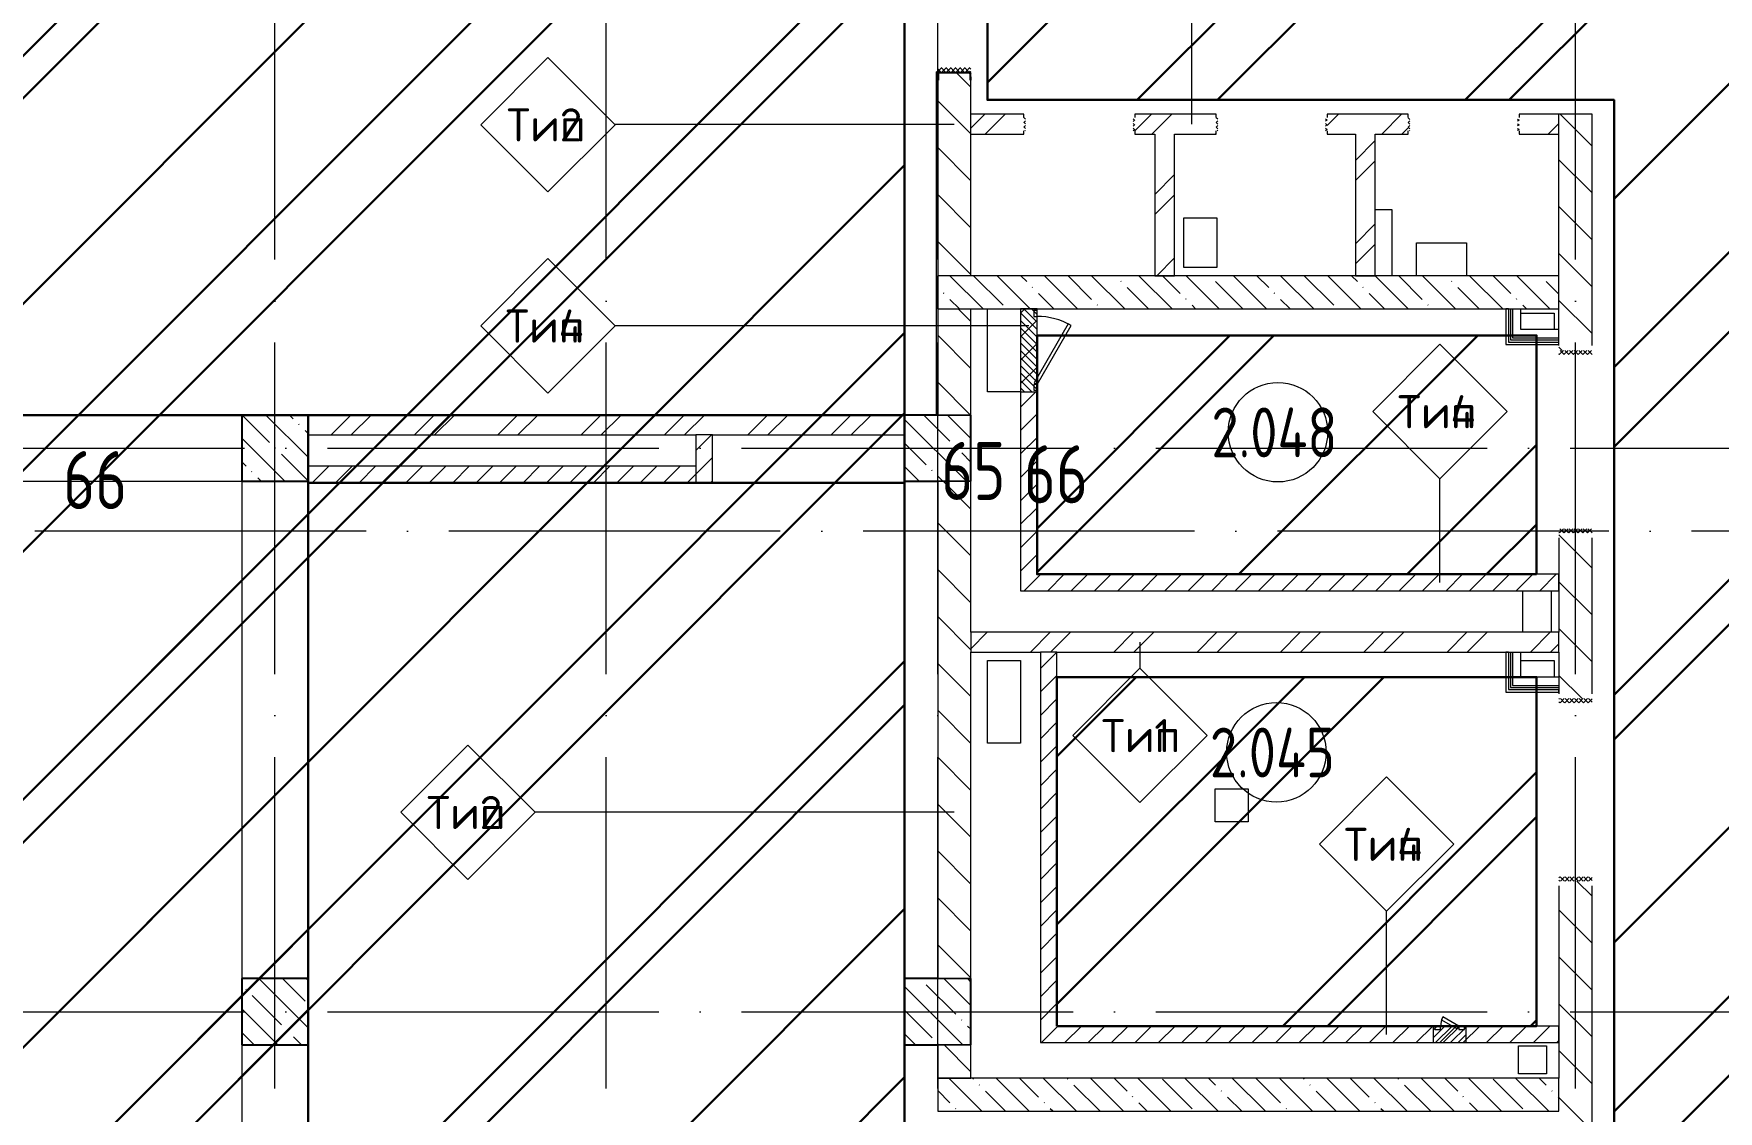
# Model space of a CAD drawing. Header units: millimetres. Extents: x -68946 to 690821, y -552984 to 293768.
# Drawn here: x 159753 to 169920, y -102360 to -95860 of the extents above; entities that cross this region are included whole.
import ezdxf

# ---------------------------------------------------------------- set-up
doc = ezdxf.new("R2010")
doc.units = ezdxf.units.MM
doc.linetypes.add('ADSK_Линия сетки', pattern=[2500, 2000, -250, 0, -250])
doc.linetypes.add('ADSK_Скрыто', pattern=[600, 300, -300])
for name, color, linetype, lineweight in [('1.2) Стяжка 6 вып.', 30, 'Continuous', 30), ('1.3) Звуко-изол           6 вып.', 90, 'Continuous', 30), ('1.4) Стяжка 6 вып.', 30, 'Continuous', 30), ('A-AREA-____-IDEN', 250, 'Continuous', 9), ('A-DETL-GENF-OTLN', 250, 'Continuous', 5), ('A-DOOR-____-MCUT', 250, 'Continuous', 5), ('A-DOOR-____-OTLN', 250, 'Continuous', 5), ('A-FLOR-____-OTLN', 250, 'Continuous', 9), ('A-WALL-____-IDEN', 250, 'Continuous', 9), ('A-WALL-____-MCUT', 250, 'Continuous', 13), ('A-WALL-____-PATT', 250, 'Continuous', 13), ('A-WALL-FNSH-MCUT', 250, 'Continuous', 13), ('G-____-____-SYMB', 250, 'ADSK_Скрыто', 9), ('S-COLS-____-MCUT', 250, 'Continuous', 25), ('S-COLS-____-OTLN', 250, 'Continuous', 9), ('S-GRID-____-OTLN', 250, 'Continuous', 9)]:
    doc.layers.add(name, color=color, linetype=linetype, lineweight=lineweight)
doc.styles.add('GOST Common_2', font='', dxfattribs={"width": 0.8, "height": 350})
doc.styles.add('ISOCPEUR', font='isocpeur.ttf', dxfattribs={"width": 0.8, "height": 100})
doc.styles.add('ISOCPEUR_3', font='isocpeur.ttf', dxfattribs={"height": 250})
doc.styles.get('GOST Common_2').set_extended_font_data('GOST Common')
pattern_1 = [(135, (28708.77, -120984.93), (-141.42136, -141.42136), [])]
pattern_2 = [(135, (1751.41, 164.685), (-14.14214, -14.14214), []), (225, (1751.41, 164.685), (14.14214, -14.14214), [])]
pattern_3 = [(45, (-371.384, 164.685), (-14.1421, 14.1421), []), (135, (-371.384, 164.685), (-14.1421, -14.1421), [])]
pattern_4 = [(45, (28708.77, -120984.93), (-251.4472, 251.4472), []), (45, (28708.77, -120603.93), (-251.4472, 251.4472), [])]
pattern_5 = [(135, (1951.41, 124.685), (-14.14214, -14.14214), []), (225, (1951.41, 124.685), (14.14214, -14.14214), [])]
pattern_6 = [(45, (-171.384, 124.685), (-14.1421, 14.1421), []), (135, (-171.384, 124.685), (-14.1421, -14.1421), [])]
pattern_7 = [(135, (28708.77, -120984.93), (-142.5612, -142.5612), []), (135, (28851.33, -120984.93), (-142.5612, -142.5612), [252.016, -50.403, 3.353, -47.05])]
pattern_8 = [(45, (28708.77, -120984.93), (-70.71068, 70.71068), [])]
pattern_9 = [(45, (125, 0), (-22.6274, 22.6274), [])]

# ---------------------------------------------------------------- blocks, each defined once
blk = doc.blocks.new('Дверь_СКБ_1Ст_Внутренняя - Д-11л_1100x2100h_С_У медблока-41893199-АР1_Кладочный план 2 этажа С2и3')
at = {"layer": 'A-DOOR-____-OTLN'}
h = blk.add_hatch(dxfattribs=at)
h.set_pattern_fill('FP_20', color=256, style=0, pattern_type=2)
h.set_pattern_definition(pattern_3)
h.paths.add_polyline_path([(-537.5, -100), (-512.5, -100), (-512.5, 100), (-537.5, 100)])
h = blk.add_hatch(dxfattribs=at)
h.set_pattern_fill('FP_19', color=256, style=0, pattern_type=2)
h.set_pattern_definition(pattern_2)
h.paths.add_polyline_path([(537.5, -100), (562.5, -100), (562.5, 100), (537.5, 100)])
blk = doc.blocks.new('Дверь_СКБ_2Ст_Внутренняя1 - Н_ВВ-10_3_2200x2600h_Фрамуга сверху 2-42980832-АР1_Кладочный план 2 этажа С2и3')
at = {"layer": 'A-DOOR-____-OTLN'}
h = blk.add_hatch(dxfattribs=at)
h.set_pattern_fill('FP_7', color=256, style=0, pattern_type=2)
h.set_pattern_definition([(45, (-921.384, 164.685), (-14.1421, 14.1421), []), (135, (-921.384, 164.685), (-14.1421, -14.1421), [])])
h.paths.add_polyline_path([(-1063, 100), (-1088, 100), (-1088, -100), (-1063, -100), (-1063, 3)])
h = blk.add_hatch(dxfattribs=at)
h.set_pattern_fill('FP_6', color=256, style=0, pattern_type=2)
h.set_pattern_definition([(135, (1201.41, 164.685), (-14.1421, -14.1421), []), (225, (1201.41, 164.685), (14.1421, -14.1421), [])])
h.paths.add_polyline_path([(1112, -100), (1112, 100), (1087, 100), (1087, -100)])
blk = doc.blocks.new('Дверь_СКБ_1Ст_Внутренняя - Д-5п_1100x2100h_С_У МГН-41859650-АР1_Кладочный план 2 этажа С2и3')
at = {"layer": 'A-DOOR-____-OTLN'}
h = blk.add_hatch(dxfattribs=at)
h.set_pattern_fill('FP_20', color=256, style=0, pattern_type=2)
h.set_pattern_definition(pattern_3)
h.paths.add_polyline_path([(-512.5, 100), (-537.5, 100), (-537.5, -100), (-512.5, -100)])
h = blk.add_hatch(dxfattribs=at)
h.set_pattern_fill('FP_19', color=256, style=0, pattern_type=2)
h.set_pattern_definition(pattern_2)
h.paths.add_polyline_path([(562.5, 100), (537.5, 100), (537.5, -100), (562.5, -100)])
blk = doc.blocks.new('Дверь_СКБ_1Ст_Внутренняя1 - Н_Д-7л_670x1875h_Технический шкаф ЭОМ и СС-42409413-АР1_Кладочный план 2 этажа С2и3')
at = {"layer": 'A-DOOR-____-OTLN'}
h = blk.add_hatch(dxfattribs=at)
h.set_pattern_fill('FP_39', color=256, style=0, pattern_type=2)
h.set_pattern_definition(pattern_6)
h.paths.add_polyline_path([(-312.5, -40), (-312.5, 40), (-322.5, 40), (-322.5, -40)])
h = blk.add_hatch(dxfattribs=at)
h.set_pattern_fill('FP_38', color=256, style=0, pattern_type=2)
h.set_pattern_definition(pattern_5)
h.paths.add_polyline_path([(347.5, -40), (347.5, 40), (337.5, 40), (337.5, -40)])
blk = doc.blocks.new('Дверь_СКБ_1Ст_Внутренняя1 - Н_Д-7л_670x1875h_Технический шкаф ЭОМ и СС-V5-АР1_Кладочный план 2 этажа С2и3')
at = {"layer": 'A-DOOR-____-OTLN'}
h = blk.add_hatch(dxfattribs=at)
h.set_pattern_fill('FP_39', color=256, style=0, pattern_type=2)
h.set_pattern_definition(pattern_6)
h.paths.add_polyline_path([(-312.5, -40), (-312.5, 40), (-322.5, 40), (-322.5, -40)])
h = blk.add_hatch(dxfattribs=at)
h.set_pattern_fill('FP_38', color=256, style=0, pattern_type=2)
h.set_pattern_definition(pattern_5)
h.paths.add_polyline_path([(347.5, -40), (347.5, 40), (337.5, 40), (337.5, -40)])
blk = doc.blocks.new('BSC_Колонна _Прямоугольная - 400x400-V36-АР1_Кладочный план 2 этажа С2и3')
at = {"layer": 'S-COLS-____-OTLN', "lineweight": 5}
h = blk.add_hatch(dxfattribs=at)
h.set_pattern_fill('FP_78', color=256, style=0, pattern_type=2)
h.set_pattern_definition([(135, (-132500, -22625), (-142.5612, -142.5612), []), (135, (-132357.44, -22625), (-142.5612, -142.5612), [252.016, -50.403, 3.353, -47.05])])
h.paths.add_polyline_path([(200, -200), (200, 200), (-200, 200), (-200, -200)])
at = {"layer": 'S-COLS-____-MCUT'}
for p, q in [((200, 200), (-200, 200)), ((-200, 200), (-200, -200)), ((200, -200), (200, 200)), ((-200, -200), (200, -200))]:
    blk.add_line(p, q, dxfattribs=at)
blk = doc.blocks.new('BSC_Колонна _Прямоугольная - 400x400-V37-АР1_Кладочный план 2 этажа С2и3')
at = {"layer": 'S-COLS-____-OTLN', "lineweight": 5}
h = blk.add_hatch(dxfattribs=at)
h.set_pattern_fill('FP_79', color=256, style=0, pattern_type=2)
h.set_pattern_definition([(135, (-132500, -19225), (-142.56192, -142.56192), []), (135, (-132357.44, -19225), (-142.56192, -142.56192), [252.016, -50.403, 3.353, -47.05])])
h.paths.add_polyline_path([(200, -200), (200, 200), (-200, 200), (-200, -200)])
at = {"layer": 'S-COLS-____-MCUT'}
for p, q in [((200, 200), (-200, 200)), ((-200, 200), (-200, -200)), ((200, -200), (200, 200)), ((-200, -200), (200, -200))]:
    blk.add_line(p, q, dxfattribs=at)
blk = doc.blocks.new('ADSK_КолоннаНесущая_Швеллер_Гнутый_ГОСТ 8278-83 - 200х50х4_таб_1 2-38815029-АР1_Кладочный план 2 этажа С2и3')
at = {"layer": 'S-COLS-____-MCUT'}
for p, q in [((-6.1, -90), (-6.1, 90)), ((-0.1, 96), (39.9, 96)), ((39.9, 100), (19.9, 100)), ((39.9, 96), (39.9, 100)), ((39.9, -96), (-0.1, -96)), ((19.9, -100), (39.9, -100)), ((39.9, -100), (39.9, -96))]:
    blk.add_line(p, q, dxfattribs=at)
for centre, radius, start, end in [((-0.1, 90), 10, 90, 180), ((-0.1, 90), 6, 90, 180), ((-0.1, -90), 10, 180, 270), ((-0.1, -90), 6, 180, 270)]:
    blk.add_arc(centre, radius, start, end, dxfattribs=at)
blk = doc.blocks.new('АР_Люк - ЛРС_ВК_500х400_наружный_NCS S 1000-N-42736189-АР1_Кладочный план 2 этажа С2и3')
at = {"layer": 'A-DOOR-____-OTLN'}
h = blk.add_hatch(dxfattribs=at)
h.set_pattern_fill('FP_88', color=256, style=0, pattern_type=2)
h.set_pattern_definition(pattern_9)
h.paths.add_polyline_path([(375, 50), (-125, 50), (-125, -50), (375, -50)])
at = {"layer": 'A-DETL-GENF-OTLN'}
for p, q in [((375, 50), (-125, 50)), ((-125, 50), (-125, -50)), ((375, -50), (375, 50)), ((-125, -50), (375, -50))]:
    blk.add_line(p, q, dxfattribs=at)
at = {"layer": 'A-DOOR-____-MCUT'}
for p, q in [((-25, 255), (-35, 238)), ((-35, 238), (320, 33)), ((330, 50), (-25, 255)), ((-80, 50), (-115, 50)), ((-115, 50), (-115, 30)), ((-115, 30), (-80, 30)), ((-80, 30), (-80, 50)), ((320, 33), (330, 50)), ((365, 50), (330, 50)), ((330, 50), (330, 30)), ((330, 30), (365, 30)), ((365, 30), (365, 50))]:
    blk.add_line(p, q, dxfattribs=at)
blk.add_arc((330, 50), 410, 150, 180, dxfattribs=at)
blk = doc.blocks.new('АР_Люк - ЛРС_ВК_200х200_внутренний_RAL 9006-42740955-АР1_Кладочный план 2 этажа С2и3')
at = {"layer": 'A-DOOR-____-OTLN'}
h = blk.add_hatch(dxfattribs=at)
h.set_pattern_fill('FP_88', color=256, style=0, pattern_type=2)
h.set_pattern_definition(pattern_9)
h.paths.add_polyline_path([(25, -50), (225, -50), (225, 50), (25, 50)])
at = {"layer": 'A-DETL-GENF-OTLN'}
for p, q in [((225, 50), (25, 50)), ((25, 50), (25, -50)), ((225, -50), (225, 50)), ((25, -50), (225, -50))]:
    blk.add_line(p, q, dxfattribs=at)
at = {"layer": 'A-DOOR-____-MCUT'}
for p, q in [((85, 105), (75, 88)), ((180, 50), (85, 105)), ((70, 50), (35, 50)), ((35, 50), (35, 30)), ((35, 30), (70, 30)), ((70, 30), (70, 50)), ((75, 88), (170, 33)), ((170, 33), (180, 50)), ((215, 50), (180, 50)), ((180, 50), (180, 30)), ((180, 30), (215, 30)), ((215, 30), (215, 50))]:
    blk.add_line(p, q, dxfattribs=at)
blk.add_arc((180, 50), 110, 150, 180, dxfattribs=at)
blk = doc.blocks.new('AAR_СКБ_Марка_Помещения_мал - Номер-28977439-АР1_Кладочный план 2 этажа С2и3')
at = {"layer": 'A-AREA-____-IDEN'}
blk.add_circle((-0.03, 0), 3, dxfattribs=at)
blk = doc.blocks.new('ADSK_Марка_Стена - Типоразмер_ADSK_Марка-30564887-АР1_Кладочный план 2 этажа С2и3')
at = {"layer": 'A-WALL-____-IDEN'}
for p, q in [((-0.16, 4.37), (-4.21, 0.31)), ((3.9, 0.31), (-0.16, 4.37)), ((-4.21, 0.31), (-0.16, -3.74)), ((-0.16, -3.74), (3.9, 0.31))]:
    blk.add_line(p, q, dxfattribs=at)

msp = doc.modelspace()

# ---------------------------------------------------------------- hatches: boundary and pattern name
at = {"layer": '1.2) Стяжка 6 вып.', "lineweight": 30}
h = msp.add_hatch(dxfattribs=at)
h.set_pattern_fill('ANSI31', color=256, scale=333)
h.paths.add_polyline_path([(169291.2284, -96259.1767), (165508.7722, -96259.1767), (165508.7722, -93602.6434), (169291.2284, -93602.6434), (169291.2284, -62334.9342), (173645.6397, -62334.9342), (173645.6397, -120759.9342), (169291.2284, -120759.9342), (169291.2284, -110384.8106), (165558.7722, -110384.8106), (165558.7722, -108329.9376), (169291.2284, -108329.9376)])
h = msp.add_hatch(dxfattribs=at)
h.set_pattern_fill('ANSI31', color=256, scale=333)
h.paths.add_polyline_path([(141811.6037, -101522.7428), (141811.6037, -101577.9347), (134138.7722, -101577.9347), (134138.7722, -85593.2505), (141811.6037, -85593.2505), (147168.0543, -85593.2505), (147168.0543, -93023.0429), (149708.7722, -93023.0429), (149708.7722, -92859.9342), (165008.7503, -92859.9342), (165008.7503, -110559.9347), (149708.7722, -110559.9347), (142958.7722, -110559.9347), (142958.7722, -101522.7428)])
h = msp.add_hatch(dxfattribs=at)
h.set_pattern_fill('ANSI31', color=256, scale=333)
h.paths.add_polyline_path([(168823.1978, -99120.7678), (165808.9432, -99120.7678), (165808.9432, -97679.6047), (168823.1978, -97679.6047)], flags=17)
h = msp.add_hatch(dxfattribs=at)
h.set_pattern_fill('ANSI31', color=256, scale=333)
h.paths.add_polyline_path([(161408.7722, -98568.9347), (165008.7722, -98568.9347), (165008.7722, -98159.9347), (161408.7722, -98159.9347)])
h.paths.add_polyline_path([(149708.7722, -105259.9347), (161408.7722, -105259.9347), (161408.7722, -98159.9342), (149708.7722, -98159.9342)], flags=16)
h = msp.add_hatch(dxfattribs=at)
h.set_pattern_fill('ANSI31', color=256, scale=333)
h.paths.add_polyline_path([(165928.7722, -101845.9348), (168823.1978, -101845.9348), (168823.1978, -99740.7672), (165928.7722, -99740.7672)], flags=17)
at = {"layer": '1.3) Звуко-изол           6 вып.', "lineweight": 30}
h = msp.add_hatch(dxfattribs=at)
h.set_pattern_fill('ANSI31', color=256, scale=500)
h.paths.add_polyline_path([(169291.2284, -96259.1767), (165508.7722, -96259.1767), (165508.7722, -93602.6434), (169291.2284, -93602.6434), (169291.2284, -62334.9342), (173645.6397, -62334.9342), (173645.6397, -120759.9342), (169291.2284, -120759.9342), (169291.2284, -110384.8106), (165558.7722, -110384.8106), (165558.7722, -108329.9376), (169291.2284, -108329.9376)])
h = msp.add_hatch(dxfattribs=at)
h.set_pattern_fill('ANSI31', color=256, scale=500)
h.paths.add_polyline_path([(141811.6037, -101522.7428), (141811.6037, -101577.9347), (134138.7722, -101577.9347), (134138.7722, -85593.2505), (141811.6037, -85593.2505), (147168.0543, -85593.2505), (147168.0543, -93023.0429), (149708.7722, -93023.0429), (149708.7722, -92859.9342), (165008.7503, -92859.9342), (165008.7503, -110559.9347), (149708.7722, -110559.9347), (142958.7722, -110559.9347), (142958.7722, -101522.7428)])
h = msp.add_hatch(dxfattribs=at)
h.set_pattern_fill('ANSI31', color=256, scale=500)
h.paths.add_polyline_path([(168823.1978, -99120.7678), (165808.9432, -99120.7678), (165808.9432, -97679.6047), (168823.1978, -97679.6047)], flags=17)
h = msp.add_hatch(dxfattribs=at)
h.set_pattern_fill('ANSI31', color=256, scale=500)
h.paths.add_polyline_path([(161408.7722, -98568.9347), (165008.7722, -98568.9347), (165008.7722, -98159.9347), (161408.7722, -98159.9347)])
h.paths.add_polyline_path([(149708.7722, -105259.9347), (161408.7722, -105259.9347), (161408.7722, -98159.9342), (149708.7722, -98159.9342)], flags=16)
h = msp.add_hatch(dxfattribs=at)
h.set_pattern_fill('ANSI31', color=256, scale=500)
h.paths.add_polyline_path([(165928.7722, -101845.9348), (168823.1978, -101845.9348), (168823.1978, -99740.7672), (165928.7722, -99740.7672)], flags=17)
at = {"layer": '1.4) Стяжка 6 вып.', "lineweight": 30}
h = msp.add_hatch(dxfattribs=at)
h.set_pattern_fill('ANSI32', color=256, scale=333)
h.paths.add_polyline_path([(169291.2284, -96259.1767), (165508.7722, -96259.1767), (165508.7722, -93602.6434), (169291.2284, -93602.6434), (169291.2284, -62334.9342), (173645.6397, -62334.9342), (173645.6397, -120759.9342), (169291.2284, -120759.9342), (169291.2284, -110384.8106), (165558.7722, -110384.8106), (165558.7722, -108329.9376), (169291.2284, -108329.9376)])
h = msp.add_hatch(dxfattribs=at)
h.set_pattern_fill('ANSI32', color=256, scale=333)
h.paths.add_polyline_path([(141811.6037, -101522.7428), (141811.6037, -101577.9347), (134138.7722, -101577.9347), (134138.7722, -85593.2505), (141811.6037, -85593.2505), (147168.0543, -85593.2505), (147168.0543, -93023.0429), (149708.7722, -93023.0429), (149708.7722, -92859.9342), (165008.7503, -92859.9342), (165008.7503, -110559.9347), (149708.7722, -110559.9347), (142958.7722, -110559.9347), (142958.7722, -101522.7428)])
h = msp.add_hatch(dxfattribs=at)
h.set_pattern_fill('ANSI32', color=256, scale=333)
h.paths.add_polyline_path([(168823.1978, -99120.7678), (165808.9432, -99120.7678), (165808.9432, -97679.6047), (168823.1978, -97679.6047)], flags=17)
h = msp.add_hatch(dxfattribs=at)
h.set_pattern_fill('ANSI32', color=256, scale=333)
h.paths.add_polyline_path([(161408.7722, -98568.9347), (165008.7722, -98568.9347), (165008.7722, -98159.9347), (161408.7722, -98159.9347)])
h.paths.add_polyline_path([(149708.7722, -105259.9347), (161408.7722, -105259.9347), (161408.7722, -98159.9342), (149708.7722, -98159.9342)], flags=16)
h = msp.add_hatch(dxfattribs=at)
h.set_pattern_fill('ANSI32', color=256, scale=333)
h.paths.add_polyline_path([(165928.7722, -101845.9348), (168823.1978, -101845.9348), (168823.1978, -99740.7672), (165928.7722, -99740.7672)], flags=17)
at = {"layer": 'A-WALL-____-PATT', "lineweight": 15}
h = msp.add_hatch(dxfattribs=at)
h.set_pattern_fill('FP_1', color=256, style=0, pattern_type=2)
h.set_pattern_definition(pattern_1)
h.paths.add_polyline_path([(165408.7722, -97319.9342), (165408.7722, -96089.9347), (165208.7722, -96089.9347), (165208.7722, -97319.9342)])
h.paths.add_polyline_path([(165208.7722, -93889.9347), (165408.7722, -93889.9347), (165408.7722, -92859.9342), (165208.7722, -92859.9342), (165208.7722, -93859.9347)])
h = msp.add_hatch(dxfattribs=at)
h.set_pattern_fill('FP_12', color=256, style=0, pattern_type=2)
h.set_pattern_definition(pattern_4)
h.paths.add_polyline_path([(168958.7722, -96464.9342), (168958.7722, -96344.9342), (168718.7722, -96344.9342), (168718.7722, -96464.9342)])
h.paths.add_polyline_path([(167849.7509, -96464.9342), (168048.7722, -96464.9342), (168048.7722, -96344.9342), (167558.7722, -96344.9342), (167558.7722, -96464.9342), (167804.2581, -96464.9342)])
h.paths.add_polyline_path([(166888.7722, -96464.9342), (166888.7722, -96344.9342), (166398.7722, -96344.9342), (166398.7722, -96464.9342), (166638.7722, -96464.9342)])
h.paths.add_polyline_path([(165408.7722, -96464.9342), (165728.7722, -96464.9342), (165728.7722, -96344.9342), (165408.7722, -96344.9342), (165408.7722, -96444.9342)])
h = msp.add_hatch(dxfattribs=at)
h.set_pattern_fill('FP_1', color=256, style=0, pattern_type=2)
h.set_pattern_definition(pattern_1)
h.paths.add_polyline_path([(169158.7722, -107984.9342), (169158.7722, -103659.9339), (168958.7722, -103659.9339), (168958.7722, -107984.9342)])
h.paths.add_polyline_path([(168958.7722, -102559.9339), (169158.7722, -102559.9339), (169158.7722, -100970.9348), (168958.7722, -100970.9348), (168958.7722, -102529.9339)])
h.paths.add_polyline_path([(168958.7722, -99870.9347), (169158.7722, -99870.9347), (169158.7722, -98870.7678), (168958.7722, -98870.7678), (168958.7722, -99840.9348)])
h.paths.add_polyline_path([(169158.7722, -97770.7678), (169158.7722, -96344.9342), (168958.7722, -96344.9342), (168958.7722, -97770.7678)])
h = msp.add_hatch(dxfattribs=at)
h.set_pattern_fill('FP_12', color=256, style=0, pattern_type=2)
h.set_pattern_definition(pattern_4)
h.paths.add_polyline_path([(166638.7722, -97319.9342), (166638.7722, -96464.9342), (166518.7722, -96464.9342), (166518.7722, -97319.9342)])
h = msp.add_hatch(dxfattribs=at)
h.set_pattern_fill('FP_12', color=256, style=0, pattern_type=2)
h.set_pattern_definition(pattern_4)
h.paths.add_polyline_path([(167729.7509, -97319.9342), (167849.7509, -97319.9342), (167849.7509, -96464.9342), (167729.7509, -96464.9342)])
h = msp.add_hatch(dxfattribs=at)
h.set_pattern_fill('FP_40', color=256, style=0, pattern_type=2)
h.set_pattern_definition(pattern_7)
h.paths.add_polyline_path([(168872.6127, -97519.9342), (168958.7503, -97519.9342), (168958.7503, -97319.9342), (165208.7503, -97319.9342), (165208.7503, -97519.9342), (168516.4945, -97519.9342)])
h = msp.add_hatch(dxfattribs=at)
h.set_pattern_fill('FP_1', color=256, style=0, pattern_type=2)
h.set_pattern_definition(pattern_1)
h.paths.add_polyline_path([(165408.7722, -102159.9342), (165408.7722, -101959.9347), (165208.7722, -101959.9347), (165208.7722, -102159.9342)])
h.paths.add_polyline_path([(165408.7722, -101559.9347), (165408.7722, -98559.9347), (165208.7722, -98559.9347), (165208.7722, -101559.9347)])
h.paths.add_polyline_path([(165408.7722, -98159.9347), (165408.7722, -97519.9342), (165208.7722, -97519.9342), (165208.7722, -98159.9347)])
h = msp.add_hatch(dxfattribs=at)
h.set_pattern_fill('FP_16', color=94, style=0, pattern_type=2)
h.set_pattern_definition(pattern_8)
h.paths.add_polyline_path([(165808.9432, -99120.7678), (165808.9432, -98009.9342), (165788.9432, -98009.9342), (165788.9432, -97974.9342), (165808.9432, -97974.9342), (165791.6226, -97964.9342), (165808.9432, -97934.9342), (165808.9432, -97564.9342), (165788.9432, -97564.9342), (165788.9432, -97529.9342), (165808.9432, -97529.9342), (165808.9432, -97519.9342), (165708.9432, -97519.9342), (165708.9432, -99120.7678)])
h = msp.add_hatch(dxfattribs=at)
h.set_pattern_fill('FP_12', color=256, style=0, pattern_type=2)
h.set_pattern_definition(pattern_4)
h.paths.add_polyline_path([(165008.7722, -98279.9342), (165008.7722, -98159.9342), (161408.7722, -98159.9347), (161408.7722, -98279.9342), (164955.3124, -98279.9342)])
h = msp.add_hatch(dxfattribs=at)
h.set_pattern_fill('FP_16', color=94, style=0, pattern_type=2)
h.set_pattern_definition(pattern_8)
h.paths.add_polyline_path([(163748.7722, -98568.9347), (163848.7722, -98568.9347), (163848.7722, -98279.9342), (163748.7722, -98279.9342)])
h = msp.add_hatch(dxfattribs=at)
h.set_pattern_fill('FP_16', color=94, style=0, pattern_type=2)
h.set_pattern_definition(pattern_8)
h.paths.add_polyline_path([(161408.7722, -98568.9347), (163748.7722, -98568.9347), (163748.7722, -98468.9347), (161408.7722, -98468.9347), (161408.7503, -98568.9347)])
h = msp.add_hatch(dxfattribs=at)
h.set_pattern_fill('FP_16', color=94, style=0, pattern_type=2)
h.set_pattern_definition(pattern_8)
h.paths.add_polyline_path([(168958.7503, -99220.7678), (168958.7503, -99120.7678), (165708.9432, -99120.7678), (165708.9432, -99220.7678), (167804.2581, -99220.7678)])
h = msp.add_hatch(dxfattribs=at)
h.set_pattern_fill('FP_12', color=256, style=0, pattern_type=2)
h.set_pattern_definition(pattern_4)
h.paths.add_polyline_path([(168958.7722, -99590.7678), (168958.7722, -99470.7678), (165408.7722, -99470.7678), (165408.7722, -99590.7678), (168872.6127, -99590.7678)])
h = msp.add_hatch(dxfattribs=at)
h.set_pattern_fill('FP_16', color=94, style=0, pattern_type=2)
h.set_pattern_definition(pattern_8)
h.paths.add_polyline_path([(165828.7722, -101845.9348), (165928.7722, -101845.9348), (165928.7722, -99590.7678), (165828.7722, -99590.7678), (165828.7722, -100330.641)])
h = msp.add_hatch(dxfattribs=at)
h.set_pattern_fill('FP_16', color=94, style=0, pattern_type=2)
h.set_pattern_definition(pattern_8)
h.paths.add_polyline_path([(168958.7503, -101945.9348), (168958.7503, -101845.9348), (168388.7503, -101845.9348), (168388.7503, -101865.9348), (168353.7503, -101865.9348), (168353.7503, -101845.9348), (168343.7503, -101863.2553), (168313.7503, -101845.9348), (168243.7503, -101845.9348), (168243.7503, -101865.9348), (168208.7503, -101865.9348), (168208.7503, -101845.9348), (165828.7722, -101845.9348), (165828.7722, -101945.9348), (168398.7503, -101945.9348)])
h = msp.add_hatch(dxfattribs=at)
h.set_pattern_fill('FP_40', color=256, style=0, pattern_type=2)
h.set_pattern_definition(pattern_7)
h.paths.add_polyline_path([(168958.7722, -102359.9342), (168958.7722, -102159.9342), (165208.7722, -102159.9342), (165208.7722, -102359.9342), (167804.2581, -102359.9342)])
at = {"layer": 'S-COLS-____-OTLN', "lineweight": 5}
h = msp.add_hatch(dxfattribs=at)
h.set_pattern_fill('FP_40', color=256, style=0, pattern_type=2)
h.set_pattern_definition(pattern_7)
h.paths.add_polyline_path([(165408.7503, -98559.9347), (165408.7503, -98159.9347), (165008.7503, -98159.9347), (165008.7503, -98559.9347), (165208.7722, -98559.9347)])
h = msp.add_hatch(dxfattribs=at)
h.set_pattern_fill('FP_40', color=256, style=0, pattern_type=2)
h.set_pattern_definition(pattern_7)
h.paths.add_polyline_path([(165408.7503, -101959.9347), (165408.7503, -101559.9347), (165008.7503, -101559.9347), (165008.7503, -101959.9347), (165208.7722, -101959.9347)])

# ---------------------------------------------------------------- linework, layer by layer
at = {"layer": '1.2) Стяжка 6 вып.', "lineweight": 30}
for points in [[(169291.2284, -110384.8106), (165558.7722, -110384.8106), (165558.7722, -108329.9376), (169291.2284, -108329.9376), (169291.2284, -96259.1767), (165508.7722, -96259.1767), (165508.7722, -93602.6434), (169291.2284, -93602.6434), (169291.2284, -62334.9342), (173645.6397, -62334.9342), (173645.6397, -120759.9342), (169291.2284, -120759.9342)], [(141811.6037, -101522.7428), (141811.6037, -101577.9347), (134138.7722, -101577.9347), (134138.7722, -85593.2505), (141811.6037, -85593.2505), (147168.0543, -85593.2505), (147168.0543, -93023.0429), (149708.7722, -93023.0429), (149708.7722, -92859.9342), (165008.7503, -92859.9342), (165008.7503, -110559.9347), (149708.7722, -110559.9347), (142958.7722, -110559.9347), (142958.7722, -101522.7428)], [(168823.1978, -99120.7678), (165808.9432, -99120.7678), (165808.9432, -97679.6047), (168823.1978, -97679.6047)], [(149708.7722, -105259.9347), (161408.7722, -105259.9347), (161408.7722, -98159.9342), (149708.7722, -98159.9342)], [(161408.7722, -98568.9347), (165008.7722, -98568.9347), (165008.7722, -98159.9347), (161408.7722, -98159.9347)], [(165928.7722, -101845.9348), (168823.1978, -101845.9348), (168823.1978, -99740.7672), (165928.7722, -99740.7672)]]:
    msp.add_lwpolyline(points, close=True, dxfattribs=at)
at = {"layer": 'A-FLOR-____-OTLN'}
for p, q in [((166694.271, -97270.7668), (166694.271, -96970.7668)), ((166694.271, -96970.7668), (166894.271, -96970.7668)), ((166894.271, -96970.7668), (166894.271, -97270.7668)), ((167849.7509, -96920.7668), (167949.729, -96920.7668)), ((167949.729, -96920.7668), (167949.729, -97319.9342)), ((168099.729, -97319.9342), (168099.729, -97120.7668)), ((168099.729, -97120.7668), (168399.729, -97120.7668)), ((168399.729, -97120.7668), (168399.729, -97319.9342)), ((166894.271, -97270.7668), (166694.271, -97270.7668)), ((165508.7732, -98019.9342), (165508.7732, -97519.9342)), ((165708.7732, -97519.9342), (165708.7732, -98019.9342)), ((168728.7722, -97644.9078), (168728.7722, -97544.9078)), ((168728.7722, -97544.9078), (168928.7722, -97544.9078)), ((168928.7722, -97544.9078), (168928.7722, -97644.9078)), ((165708.7732, -98019.9342), (165508.7732, -98019.9342)), ((154158.7722, -98559.9342), (161008.7722, -98559.9342)), ((161008.7722, -98559.9347), (161008.7722, -101559.9347)), ((168740.9818, -99469.8148), (168740.9818, -99220.7678)), ((168910.9818, -99220.7678), (168910.9818, -99469.8148)), ((168910.9818, -99469.8148), (168740.9818, -99469.8148)), ((165508.7732, -100139.8148), (165508.7732, -99639.8148)), ((165508.7732, -99639.8148), (165708.7732, -99639.8148)), ((165708.7732, -99639.8148), (165708.7732, -100139.8148)), ((168728.7722, -99740.7672), (168728.7722, -99640.7672)), ((168728.7722, -99640.7672), (168928.7722, -99640.7672)), ((168928.7722, -99640.7672), (168928.7722, -99740.7672)), ((165708.7732, -100139.8148), (165508.7732, -100139.8148)), ((166882.7509, -100614.1964), (166882.7509, -100414.1964)), ((166882.7509, -100414.1964), (167082.7509, -100414.1964)), ((167082.7509, -100414.1964), (167082.7509, -100614.1964)), ((167082.7509, -100614.1964), (166882.7509, -100614.1964)), ((161008.7722, -101959.9347), (161008.7722, -104859.9342)), ((168713.7722, -102134.9342), (168713.7722, -101964.9342)), ((168713.7722, -101964.9342), (168883.7722, -101964.9342)), ((168883.7722, -101964.9342), (168883.7722, -102134.9342)), ((168883.7722, -102134.9342), (168713.7722, -102134.9342))]:
    msp.add_line(p, q, dxfattribs=at)
at = {"layer": 'A-WALL-____-IDEN'}
for p, q in [((166742.1143, -96404.9342), (166742.1143, -95454.1936)), ((165308.7722, -96408.3937), (163262.1096, -96408.3937)), ((165758.9432, -97622.0259), (163262.1096, -97622.0259)), ((168239.7078, -99170.7678), (168239.7078, -98544.4705)), ((166429.3035, -99530.7678), (166429.3035, -99686.8854)), ((165308.7722, -100556.2504), (162778.7902, -100556.2504)), ((167917.7737, -101895.9348), (167917.7737, -101154.1482))]:
    msp.add_line(p, q, dxfattribs=at)
at = {"layer": 'A-WALL-____-MCUT', "color": 7, "lineweight": 15}
for p, q in [((165208.7722, -96119.9347), (165208.7722, -97319.9342)), ((165408.7722, -97319.9342), (165408.7722, -96119.9347)), ((165728.7722, -96344.9342), (165408.7722, -96344.9342)), ((165728.7722, -96364.9342), (165728.7722, -96344.9342)), ((166888.7722, -96344.9342), (166398.7722, -96344.9342)), ((166398.7722, -96344.9342), (166398.7722, -96364.9342)), ((166888.7722, -96364.9342), (166888.7722, -96344.9342)), ((168048.7722, -96344.9342), (167558.7722, -96344.9342)), ((167558.7722, -96344.9342), (167558.7722, -96364.9342)), ((168048.7722, -96364.9342), (168048.7722, -96344.9342)), ((169158.7722, -96344.9342), (168718.7722, -96344.9342)), ((168718.7722, -96344.9342), (168718.7722, -96364.9342)), ((168958.7722, -97740.7678), (168958.7722, -96344.9342)), ((169158.7722, -97740.7678), (169158.7722, -96344.9342)), ((165408.7722, -96464.9342), (165728.7722, -96464.9342)), ((165728.7722, -96464.9342), (165728.7722, -96444.9342)), ((166398.7722, -96444.9342), (166398.7722, -96464.9342)), ((166398.7722, -96464.9342), (166518.7722, -96464.9342)), ((166518.7722, -96464.9342), (166518.7722, -97319.9342)), ((166638.7722, -96464.9342), (166888.7722, -96464.9342)), ((166638.7722, -97319.9342), (166638.7722, -96464.9342)), ((166888.7722, -96464.9342), (166888.7722, -96444.9342)), ((167558.7722, -96444.9342), (167558.7722, -96464.9342)), ((167558.7722, -96464.9342), (167729.7509, -96464.9342)), ((167729.7509, -96464.9342), (167729.7509, -97319.9342)), ((167849.7509, -96464.9342), (168048.7722, -96464.9342)), ((167849.7509, -97319.9342), (167849.7509, -96464.9342)), ((168048.7722, -96464.9342), (168048.7722, -96444.9342)), ((168718.7722, -96444.9342), (168718.7722, -96464.9342)), ((168718.7722, -96464.9342), (168958.7722, -96464.9342)), ((168958.7503, -97319.9342), (165208.7503, -97319.9342)), ((165208.7503, -97319.9342), (165208.7503, -97519.9342)), ((166518.7722, -97319.9342), (166638.7722, -97319.9342)), ((167729.7509, -97319.9342), (167849.7509, -97319.9342)), ((168958.7503, -97519.9342), (168958.7503, -97319.9342)), ((165208.7503, -97519.9342), (168958.7503, -97519.9342)), ((165208.7722, -97519.9342), (165208.7722, -98159.9347)), ((165408.7722, -98159.9347), (165408.7722, -97519.9342)), ((165008.7722, -98159.9342), (161408.7722, -98159.9342)), ((165008.7722, -98279.9342), (165008.7722, -98159.9342)), ((161408.7722, -98279.9342), (163748.7722, -98279.9342)), ((163848.7722, -98279.9342), (165008.7722, -98279.9342)), ((165208.7722, -98559.9347), (165208.7722, -101559.9347)), ((165408.7722, -99470.7678), (165408.7722, -98559.9347)), ((168958.7722, -98900.7678), (168958.7722, -99470.7678)), ((169158.7722, -99840.9348), (169158.7722, -98900.7678)), ((168958.7722, -99470.7678), (165408.7722, -99470.7678)), ((165408.7722, -101559.9347), (165408.7722, -99590.7678)), ((165408.7722, -99590.7678), (165828.7722, -99590.7678)), ((165928.7722, -99590.7678), (168958.7722, -99590.7678)), ((168958.7722, -99590.7678), (168958.7722, -99840.9348)), ((168958.7722, -101000.9348), (168958.7722, -102159.9342)), ((169158.7722, -102529.9339), (169158.7722, -101000.9348)), ((165208.7722, -101959.9347), (165208.7722, -102159.9342)), ((165408.7722, -102159.9342), (165408.7722, -101959.9347)), ((165208.7722, -102159.9342), (165408.7722, -102159.9342)), ((168958.7722, -102159.9342), (165208.7722, -102159.9342)), ((165208.7722, -102159.9342), (165208.7722, -102359.9342)), ((165208.7722, -102359.9342), (168958.7722, -102359.9342))]:
    msp.add_line(p, q, dxfattribs=at)
at = {"layer": 'A-WALL-____-MCUT', "color": 84, "lineweight": 15}
for p, q in [((165708.9432, -97519.9342), (165708.9432, -99220.7678)), ((165808.9432, -97519.9342), (165708.9432, -97519.9342)), ((165808.9432, -97529.9342), (165808.9432, -97519.9342)), ((165808.9432, -97934.9342), (165808.9432, -97564.9342)), ((165808.9432, -99120.7678), (165808.9432, -98009.9342)), ((163748.7722, -98279.9342), (163748.7722, -98568.9347)), ((163848.7722, -98568.9347), (163848.7722, -98279.9342)), ((163748.7722, -98468.9347), (161408.7722, -98468.9347)), ((161408.7503, -98559.9347), (161408.7503, -98568.9347)), ((161408.7503, -98568.9347), (163848.7722, -98568.9347)), ((168958.7503, -99120.7678), (165808.9432, -99120.7678)), ((168958.7503, -99220.7678), (168958.7503, -99120.7678)), ((165708.9432, -99220.7678), (168958.7503, -99220.7678)), ((165828.7722, -99590.7678), (165828.7722, -101945.9348)), ((165928.7722, -101845.9348), (165928.7722, -99590.7678)), ((168208.7503, -101845.9348), (165928.7722, -101845.9348)), ((168313.7503, -101845.9348), (168243.7503, -101845.9348)), ((168958.7503, -101845.9348), (168388.7503, -101845.9348)), ((168958.7503, -101945.9348), (168958.7503, -101845.9348)), ((165828.7722, -101945.9348), (168958.7503, -101945.9348))]:
    msp.add_line(p, q, dxfattribs=at)
at = {"layer": 'A-WALL-____-MCUT', "color": 32, "lineweight": 15}
for p, q in [((168653.3738, -97519.9342), (168638.3738, -97519.9342)), ((168638.3738, -97519.9342), (168638.3738, -97734.9342)), ((168653.3738, -97519.9342), (168653.3738, -97719.9342)), ((168638.3738, -97734.9342), (168958.7503, -97734.9342)), ((168653.3738, -97719.9342), (168958.7503, -97719.9342)), ((168958.7503, -97734.9342), (168958.7503, -97719.9342)), ((168653.3738, -99590.7678), (168638.3738, -99590.7678)), ((168638.3738, -99590.7678), (168638.3738, -99830.7672)), ((168653.3738, -99590.7678), (168653.3738, -99815.7672)), ((168638.3738, -99830.7672), (168958.7722, -99830.7672)), ((168653.3738, -99815.7672), (168958.7722, -99815.7672)), ((168958.7722, -99830.7672), (168958.7722, -99815.7672))]:
    msp.add_line(p, q, dxfattribs=at)
at = {"layer": 'A-WALL-____-MCUT', "color": 42, "lineweight": 15}
for p, q in [((168665.8738, -97519.9342), (168665.8738, -97707.4342)), ((168665.8738, -97707.4342), (168958.7503, -97707.4342)), ((168665.8738, -99590.7678), (168665.8738, -99803.2672)), ((168665.8738, -99803.2672), (168958.7722, -99803.2672))]:
    msp.add_line(p, q, dxfattribs=at)
at = {"layer": 'A-WALL-____-MCUT', "color": 30, "lineweight": 15}
for p, q in [((168678.3738, -97519.9342), (168678.3738, -97694.9342)), ((168728.3738, -97644.9342), (168728.3738, -97519.9342)), ((168678.3738, -97694.9342), (168958.7503, -97694.9342)), ((168958.7503, -97644.9342), (168728.3738, -97644.9342)), ((168958.7503, -97694.9342), (168958.7503, -97644.9342)), ((168678.3738, -99590.7678), (168678.3738, -99790.7672)), ((168728.3738, -99740.7672), (168728.3738, -99590.7678)), ((168958.7722, -99740.7672), (168728.3738, -99740.7672)), ((168678.3738, -99790.7672), (168958.7722, -99790.7672))]:
    msp.add_line(p, q, dxfattribs=at)
at = {"layer": 'A-WALL-____-MCUT', "lineweight": 15}
for p, q in [((165208.7722, -98159.9347), (165408.7722, -98159.9347)), ((165408.7722, -98559.9347), (165208.7722, -98559.9347)), ((165408.7722, -99470.7678), (165408.7722, -99590.7678)), ((168958.7722, -99590.7678), (168958.7722, -99470.7678)), ((165208.7722, -101559.9347), (165408.7722, -101559.9347)), ((165408.7722, -101959.9347), (165208.7722, -101959.9347)), ((168958.7722, -102359.9342), (168958.7722, -102159.9342))]:
    msp.add_line(p, q, dxfattribs=at)
at = {"layer": 'A-WALL-____-MCUT', "color": 94, "lineweight": 15}
for p, q in [((163848.7722, -98279.9342), (163748.7722, -98279.9342)), ((165928.7722, -99590.7678), (165828.7722, -99590.7678))]:
    msp.add_line(p, q, dxfattribs=at)
at = {"layer": 'A-WALL-FNSH-MCUT', "lineweight": 15}
for p, q in [((165198.7722, -96089.9347), (165198.7722, -98154.9347)), ((165200.7722, -96089.9347), (165198.7722, -96089.9347)), ((165208.7722, -97519.9342), (165208.7722, -97319.9342)), ((168958.7503, -97719.9342), (168958.7503, -97694.9342)), ((165198.7722, -98154.9347), (165208.7722, -98154.9347))]:
    msp.add_line(p, q, dxfattribs=at)
at = {"layer": 'S-COLS-____-MCUT'}
for p, q in [((165208.7722, -98159.9347), (165008.7503, -98159.9347)), ((165008.7503, -98159.9347), (165008.7503, -98559.9347)), ((165408.7503, -98559.9347), (165408.7503, -98159.9347)), ((165008.7503, -98559.9347), (165208.7722, -98559.9347)), ((165208.7722, -101559.9347), (165008.7503, -101559.9347)), ((165008.7503, -101559.9347), (165008.7503, -101959.9347)), ((165408.7503, -101959.9347), (165408.7503, -101559.9347)), ((165008.7503, -101959.9347), (165208.7722, -101959.9347))]:
    msp.add_line(p, q, dxfattribs=at)
at = {"layer": 'S-COLS-____-OTLN'}
for p, q in [((165408.7503, -98159.9347), (165208.7722, -98159.9347)), ((165208.7722, -98559.9347), (165408.7503, -98559.9347)), ((165408.7503, -101559.9347), (165208.7722, -101559.9347)), ((165208.7722, -101959.9347), (165408.7503, -101959.9347))]:
    msp.add_line(p, q, dxfattribs=at)
at = {"layer": 'S-GRID-____-OTLN', "linetype": 'ADSK_Линия сетки'}
for p, q in [((161208.7722, -124723.7741), (161208.7722, -59782.9296)), ((163208.7722, -124723.7747), (163208.7722, -59782.9296)), ((165208.7722, -124723.7741), (165208.7722, -59782.9296)), ((169058.7722, -124723.7741), (169058.7722, -59782.9296)), ((94022.7944, -98359.9342), (185529.6518, -98359.9342)), ((184259.6518, -98859.9342), (128028.7722, -98859.9342)), ((94022.7944, -101759.9342), (185529.6518, -101759.9342))]:
    msp.add_line(p, q, dxfattribs=at)

# ---------------------------------------------------------------- block references
at = {"layer": 'A-AREA-____-IDEN', "xscale": 99.99999999999993, "yscale": 99.99999999999993, "zscale": 99.99999999999993}
for p in [(167265.4497, -98263.7179), (167256.4497, -100194.3754)]:
    msp.add_blockref('AAR_СКБ_Марка_Помещения_мал - Номер-28977439-АР1_Кладочный план 2 этажа С2и3', p, dxfattribs=at)
at = {"layer": 'A-DOOR-____-OTLN', "color": 255}
for name, p, rotation in [('Дверь_СКБ_2Ст_Внутренняя1 - Н_ВВ-10_3_2200x2600h_Фрамуга сверху 2-42980832-АР1_Кладочный план 2 этажа С2и3', (165308.7722, -94977.4347), 269.9999999999999), ('Дверь_СКБ_1Ст_Внутренняя - Д-11л_1100x2100h_С_У медблока-41893199-АР1_Кладочный план 2 этажа С2и3', (169058.7722, -98333.2678), 89.99999999999422), ('Дверь_СКБ_1Ст_Внутренняя - Д-5п_1100x2100h_С_У МГН-41859650-АР1_Кладочный план 2 этажа С2и3', (169058.7722, -100408.4348), 269.9999999999942)]:
    msp.add_blockref(name, p, dxfattribs=dict(at, rotation=rotation))
at = {"layer": 'A-DOOR-____-OTLN', "color": 250}
for name, p in [('Дверь_СКБ_1Ст_Внутренняя1 - Н_Д-7л_670x1875h_Технический шкаф ЭОМ и СС-V5-АР1_Кладочный план 2 этажа С2и3', (166051.2722, -96404.9342)), ('Дверь_СКБ_1Ст_Внутренняя1 - Н_Д-7л_670x1875h_Технический шкаф ЭОМ и СС-42409413-АР1_Кладочный план 2 этажа С2и3', (167211.2722, -96404.9342)), ('Дверь_СКБ_1Ст_Внутренняя1 - Н_Д-7л_670x1875h_Технический шкаф ЭОМ и СС-V5-АР1_Кладочный план 2 этажа С2и3', (168371.2722, -96404.9342)), ('АР_Люк - ЛРС_ВК_200х200_внутренний_RAL 9006-42740955-АР1_Кладочный план 2 этажа С2и3', (168173.7503, -101895.9348))]:
    msp.add_blockref(name, p, dxfattribs=at)
at = {"layer": 'A-DOOR-____-OTLN', "color": 250, "rotation": 269.9999999999951}
msp.add_blockref('АР_Люк - ЛРС_ВК_500х400_наружный_NCS S 1000-N-42736189-АР1_Кладочный план 2 этажа С2и3', (165758.9432, -97644.9342), dxfattribs=at)
at = {"layer": 'A-WALL-____-IDEN', "xscale": 99.99999999999993, "yscale": 99.99999999999993, "zscale": 99.99999999999993}
for p in [(162872.0177, -96439.6437), (162872.0177, -97653.2759), (168255.3328, -98170.0036), (166444.9285, -100123.8523), (162388.6983, -100587.5004), (167933.3987, -100779.6813)]:
    msp.add_blockref('ADSK_Марка_Стена - Типоразмер_ADSK_Марка-30564887-АР1_Кладочный план 2 этажа С2и3', p, dxfattribs=at)
at = {"layer": 'S-COLS-____-OTLN', "rotation": 269.9999999999995}
msp.add_blockref('ADSK_КолоннаНесущая_Швеллер_Гнутый_ГОСТ 8278-83 - 200х50х4_таб_1 2-38815029-АР1_Кладочный план 2 этажа С2и3', (165308.7722, -96100.0347), dxfattribs=at)
at = {"layer": 'S-COLS-____-OTLN'}
for name, p in [('BSC_Колонна _Прямоугольная - 400x400-V36-АР1_Кладочный план 2 этажа С2и3', (161208.7722, -98359.9347)), ('BSC_Колонна _Прямоугольная - 400x400-V37-АР1_Кладочный план 2 этажа С2и3', (161208.7722, -101759.9347))]:
    msp.add_blockref(name, p, dxfattribs=at)

# ---------------------------------------------------------------- texts
at = {"layer": 'A-AREA-____-IDEN', "char_height": 300, "width": 673.4175, "attachment_point": 1, "style": 'ISOCPEUR'}
for s, insert in [('2.048', (166860.7105, -98115.0581)), ('2.045', (166851.7105, -100045.7157))]:
    msp.add_mtext(s, dxfattribs=dict(at, insert=insert))
at = {"layer": 'A-WALL-____-IDEN', "char_height": 200, "attachment_point": 1, "style": 'ISOCPEUR_3'}
for s, insert, width in [('Тип', (162607.6369, -96309.9751), 387.215062), (' 2', (162927.1212, -96309.9751), 230.084312), ('Тип', (162600.6369, -97523.6072), 387.215062), (' 4', (162920.1212, -97523.6072), 246.91975), ('Тип', (167983.952, -98040.3349), 387.215062), (' 4', (168303.4364, -98040.3349), 246.91975), ('Тип', (166196.6477, -99994.1837), 387.215062), (' 1', (166516.1321, -99994.1837), 190.801625), ('Тип', (162124.3175, -100457.8318), 387.215062), (' 2', (162443.8019, -100457.8318), 230.084312), ('Тип', (167662.0179, -100650.0127), 387.215062), (' 4', (167981.5022, -100650.0127), 246.91975)]:
    msp.add_mtext(s, dxfattribs=dict(at, insert=insert, width=width))
at = {"layer": 'G-____-____-SYMB', "linetype": 'Continuous', "char_height": 350, "width": 487.426, "attachment_point": 1, "style": 'GOST Common_2'}
for s, insert in [('66', (159929.9717, -98377.4403)), ('65', (165229.7845, -98322.1335)), ('66', (165729.1026, -98342.6412))]:
    msp.add_mtext(s, dxfattribs=dict(at, insert=insert))

doc.saveas('drawing.dxf')
